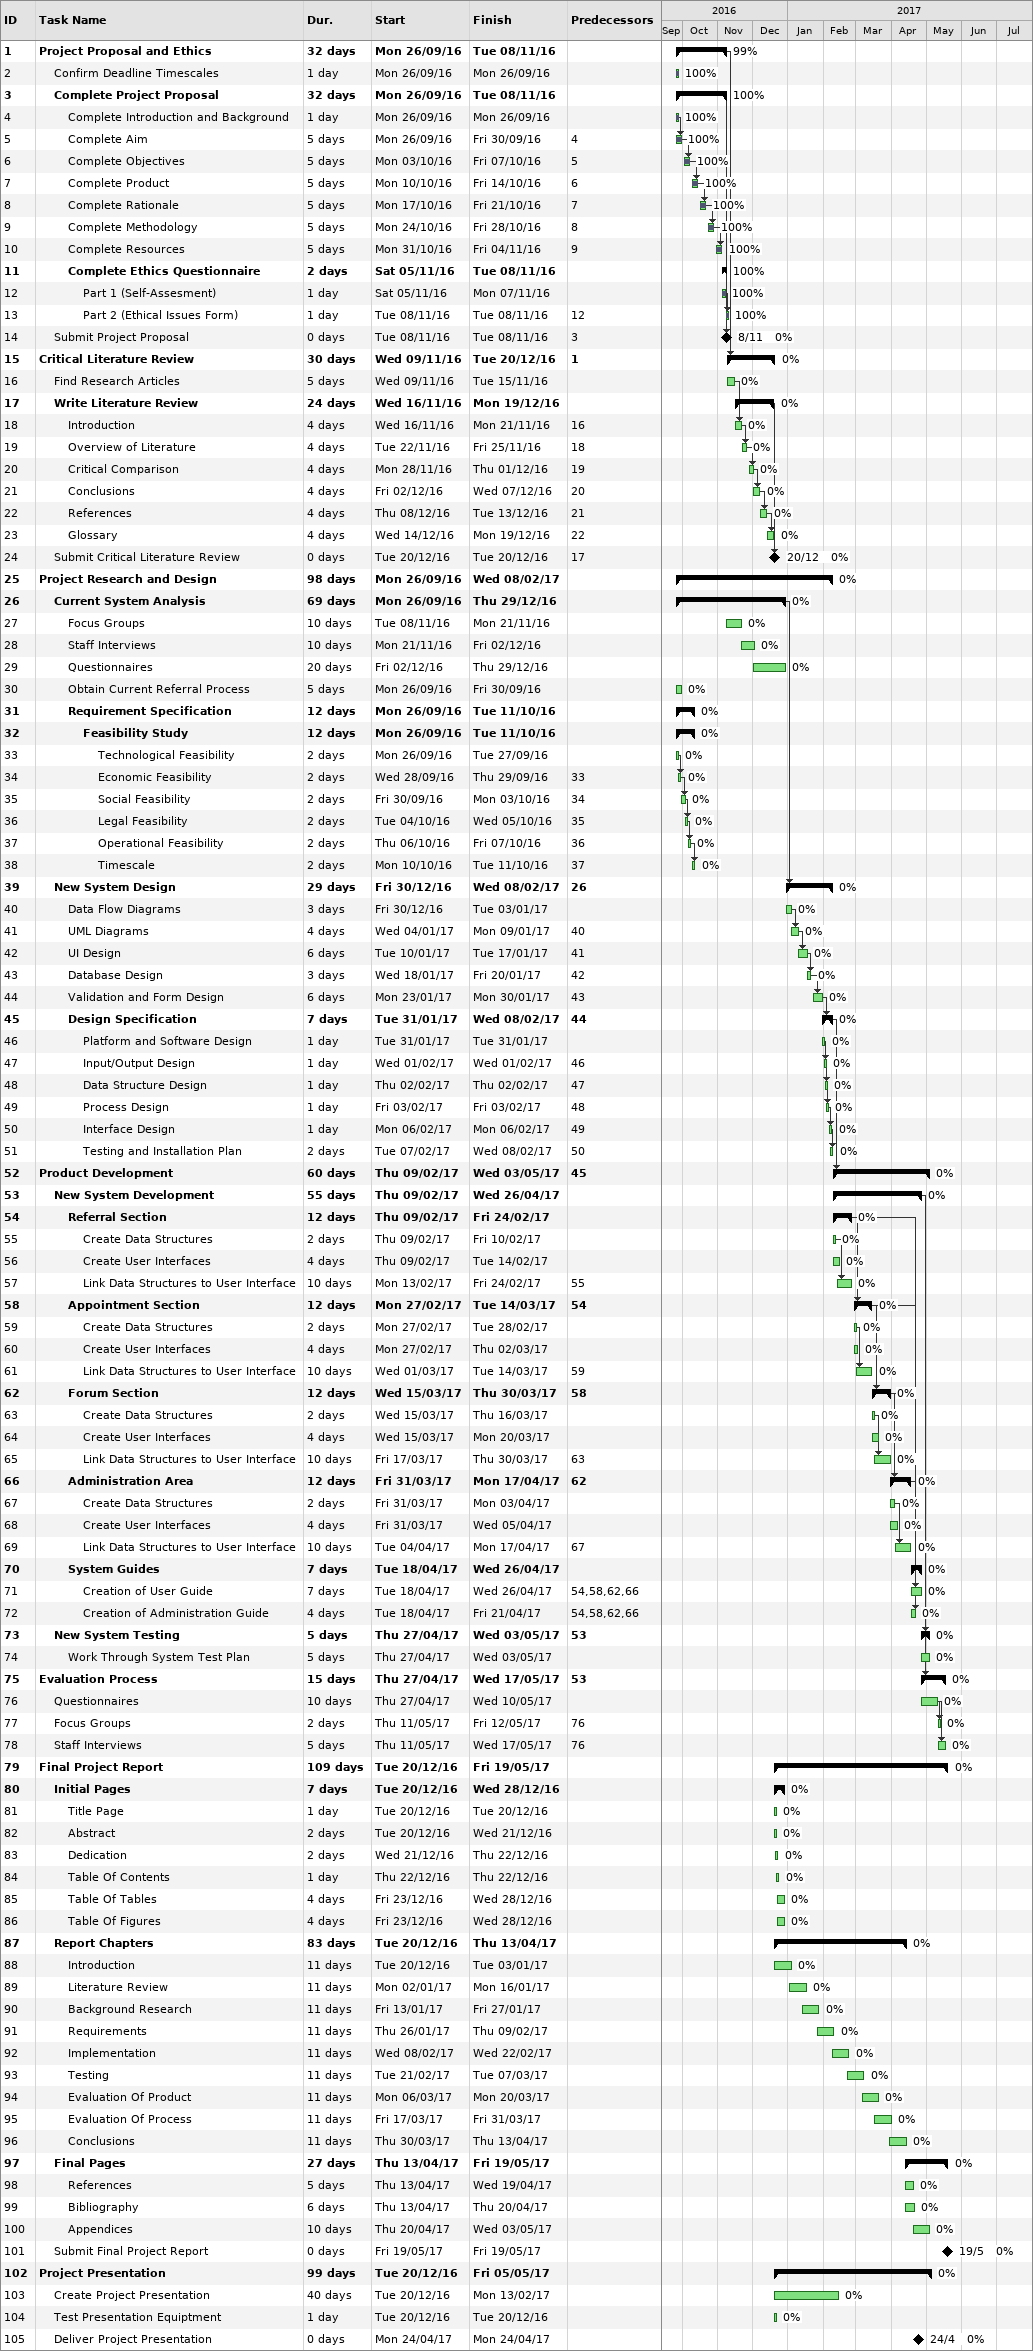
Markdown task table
| ID | Level | Task | Duration | Start | Finish | Predecessors | % complete |
|---|---|---|---|---|---|---|---|
| 1 | 1 | **Project Proposal and Ethics** | 32d | 2016-09-26 | 2016-11-08 |  | 99 |
| 2 | 2 | Confirm Deadline Timescales | 1d | 2016-09-26 | 2016-09-26 |  | 100 |
| 3 | 2 | **Complete Project Proposal** | 32d | 2016-09-26 | 2016-11-08 |  | 100 |
| 4 | 3 | Complete Introduction and Background | 1d | 2016-09-26 | 2016-09-26 |  | 100 |
| 5 | 3 | Complete Aim | 5d | 2016-09-26 | 2016-09-30 | 4 | 100 |
| 6 | 3 | Complete Objectives | 5d | 2016-10-03 | 2016-10-07 | 5 | 100 |
| 7 | 3 | Complete Product | 5d | 2016-10-10 | 2016-10-14 | 6 | 100 |
| 8 | 3 | Complete Rationale | 5d | 2016-10-17 | 2016-10-21 | 7 | 100 |
| 9 | 3 | Complete Methodology | 5d | 2016-10-24 | 2016-10-28 | 8 | 100 |
| 10 | 3 | Complete Resources | 5d | 2016-10-31 | 2016-11-04 | 9 | 100 |
| 11 | 3 | **Complete Ethics Questionnaire** | 2d | 2016-11-05 | 2016-11-08 |  | 100 |
| 12 | 4 | Part 1 (Self-Assesment) | 1d | 2016-11-05 | 2016-11-07 |  | 100 |
| 13 | 4 | Part 2 (Ethical Issues Form) | 1d | 2016-11-08 | 2016-11-08 | 12 | 100 |
| 14 | 2 | Submit Project Proposal | 0d | 2016-11-08 | 2016-11-08 | 3 | 0 |
| 15 | 1 | **Critical Literature Review** | 30d | 2016-11-09 | 2016-12-20 | 1 | 0 |
| 16 | 2 | Find Research Articles | 5d | 2016-11-09 | 2016-11-15 |  | 0 |
| 17 | 2 | **Write Literature Review** | 24d | 2016-11-16 | 2016-12-19 |  | 0 |
| 18 | 3 | Introduction | 4d | 2016-11-16 | 2016-11-21 | 16 | 0 |
| 19 | 3 | Overview of Literature | 4d | 2016-11-22 | 2016-11-25 | 18 | 0 |
| 20 | 3 | Critical Comparison | 4d | 2016-11-28 | 2016-12-01 | 19 | 0 |
| 21 | 3 | Conclusions | 4d | 2016-12-02 | 2016-12-07 | 20 | 0 |
| 22 | 3 | References | 4d | 2016-12-08 | 2016-12-13 | 21 | 0 |
| 23 | 3 | Glossary | 4d | 2016-12-14 | 2016-12-19 | 22 | 0 |
| 24 | 2 | Submit Critical Literature Review | 0d | 2016-12-20 | 2016-12-20 | 17 | 0 |
| 25 | 1 | **Project Research and Design** | 98d | 2016-09-26 | 2017-02-08 |  | 0 |
| 26 | 2 | **Current System Analysis** | 69d | 2016-09-26 | 2016-12-29 |  | 0 |
| 27 | 3 | Focus Groups | 10d | 2016-11-08 | 2016-11-21 |  | 0 |
| 28 | 3 | Staff Interviews | 10d | 2016-11-21 | 2016-12-02 |  | 0 |
| 29 | 3 | Questionnaires | 20d | 2016-12-02 | 2016-12-29 |  | 0 |
| 30 | 3 | Obtain Current Referral Process | 5d | 2016-09-26 | 2016-09-30 |  | 0 |
| 31 | 3 | **Requirement Specification** | 12d | 2016-09-26 | 2016-10-11 |  | 0 |
| 32 | 4 | **Feasibility Study** | 12d | 2016-09-26 | 2016-10-11 |  | 0 |
| 33 | 5 | Technological Feasibility | 2d | 2016-09-26 | 2016-09-27 |  | 0 |
| 34 | 5 | Economic Feasibility | 2d | 2016-09-28 | 2016-09-29 | 33 | 0 |
| 35 | 5 | Social Feasibility | 2d | 2016-09-30 | 2016-10-03 | 34 | 0 |
| 36 | 5 | Legal Feasibility | 2d | 2016-10-04 | 2016-10-05 | 35 | 0 |
| 37 | 5 | Operational Feasibility | 2d | 2016-10-06 | 2016-10-07 | 36 | 0 |
| 38 | 5 | Timescale | 2d | 2016-10-10 | 2016-10-11 | 37 | 0 |
| 39 | 2 | **New System Design** | 29d | 2016-12-30 | 2017-02-08 | 26 | 0 |
| 40 | 3 | Data Flow Diagrams | 3d | 2016-12-30 | 2017-01-03 |  | 0 |
| 41 | 3 | UML Diagrams | 4d | 2017-01-04 | 2017-01-09 | 40 | 0 |
| 42 | 3 | UI Design | 6d | 2017-01-10 | 2017-01-17 | 41 | 0 |
| 43 | 3 | Database Design | 3d | 2017-01-18 | 2017-01-20 | 42 | 0 |
| 44 | 3 | Validation and Form Design | 6d | 2017-01-23 | 2017-01-30 | 43 | 0 |
| 45 | 3 | **Design Specification** | 7d | 2017-01-31 | 2017-02-08 | 44 | 0 |
| 46 | 4 | Platform and Software Design | 1d | 2017-01-31 | 2017-01-31 |  | 0 |
| 47 | 4 | Input/Output Design | 1d | 2017-02-01 | 2017-02-01 | 46 | 0 |
| 48 | 4 | Data Structure Design | 1d | 2017-02-02 | 2017-02-02 | 47 | 0 |
| 49 | 4 | Process Design | 1d | 2017-02-03 | 2017-02-03 | 48 | 0 |
| 50 | 4 | Interface Design | 1d | 2017-02-06 | 2017-02-06 | 49 | 0 |
| 51 | 4 | Testing and Installation Plan | 2d | 2017-02-07 | 2017-02-08 | 50 | 0 |
| 52 | 1 | **Product Development** | 60d | 2017-02-09 | 2017-05-03 | 45 | 0 |
| 53 | 2 | **New System Development** | 55d | 2017-02-09 | 2017-04-26 |  | 0 |
| 54 | 3 | **Referral Section** | 12d | 2017-02-09 | 2017-02-24 |  | 0 |
| 55 | 4 | Create Data Structures | 2d | 2017-02-09 | 2017-02-10 |  | 0 |
| 56 | 4 | Create User Interfaces | 4d | 2017-02-09 | 2017-02-14 |  | 0 |
| 57 | 4 | Link Data Structures to User Interface | 10d | 2017-02-13 | 2017-02-24 | 55 | 0 |
| 58 | 3 | **Appointment Section** | 12d | 2017-02-27 | 2017-03-14 | 54 | 0 |
| 59 | 4 | Create Data Structures | 2d | 2017-02-27 | 2017-02-28 |  | 0 |
| 60 | 4 | Create User Interfaces | 4d | 2017-02-27 | 2017-03-02 |  | 0 |
| 61 | 4 | Link Data Structures to User Interface | 10d | 2017-03-01 | 2017-03-14 | 59 | 0 |
| 62 | 3 | **Forum Section** | 12d | 2017-03-15 | 2017-03-30 | 58 | 0 |
| 63 | 4 | Create Data Structures | 2d | 2017-03-15 | 2017-03-16 |  | 0 |
| 64 | 4 | Create User Interfaces | 4d | 2017-03-15 | 2017-03-20 |  | 0 |
| 65 | 4 | Link Data Structures to User Interface | 10d | 2017-03-17 | 2017-03-30 | 63 | 0 |
| 66 | 3 | **Administration Area** | 12d | 2017-03-31 | 2017-04-17 | 62 | 0 |
| 67 | 4 | Create Data Structures | 2d | 2017-03-31 | 2017-04-03 |  | 0 |
| 68 | 4 | Create User Interfaces | 4d | 2017-03-31 | 2017-04-05 |  | 0 |
| 69 | 4 | Link Data Structures to User Interface | 10d | 2017-04-04 | 2017-04-17 | 67 | 0 |
| 70 | 3 | **System Guides** | 7d | 2017-04-18 | 2017-04-26 |  | 0 |
| 71 | 4 | Creation of User Guide | 7d | 2017-04-18 | 2017-04-26 | 54, 58, 62, 66 | 0 |
| 72 | 4 | Creation of Administration Guide | 4d | 2017-04-18 | 2017-04-21 | 54, 58, 62, 66 | 0 |
| 73 | 2 | **New System Testing** | 5d | 2017-04-27 | 2017-05-03 | 53 | 0 |
| 74 | 3 | Work Through System Test Plan | 5d | 2017-04-27 | 2017-05-03 |  | 0 |
| 75 | 1 | **Evaluation Process** | 15d | 2017-04-27 | 2017-05-17 | 53 | 0 |
| 76 | 2 | Questionnaires | 10d | 2017-04-27 | 2017-05-10 |  | 0 |
| 77 | 2 | Focus Groups | 2d | 2017-05-11 | 2017-05-12 | 76 | 0 |
| 78 | 2 | Staff Interviews | 5d | 2017-05-11 | 2017-05-17 | 76 | 0 |
| 79 | 1 | **Final Project Report** | 109d | 2016-12-20 | 2017-05-19 |  | 0 |
| 80 | 2 | **Initial Pages** | 7d | 2016-12-20 | 2016-12-28 |  | 0 |
| 81 | 3 | Title Page | 1d | 2016-12-20 | 2016-12-20 |  | 0 |
| 82 | 3 | Abstract | 2d | 2016-12-20 | 2016-12-21 |  | 0 |
| 83 | 3 | Dedication | 2d | 2016-12-21 | 2016-12-22 |  | 0 |
| 84 | 3 | Table Of Contents | 1d | 2016-12-22 | 2016-12-22 |  | 0 |
| 85 | 3 | Table Of Tables | 4d | 2016-12-23 | 2016-12-28 |  | 0 |
| 86 | 3 | Table Of Figures | 4d | 2016-12-23 | 2016-12-28 |  | 0 |
| 87 | 2 | **Report Chapters** | 83d | 2016-12-20 | 2017-04-13 |  | 0 |
| 88 | 3 | Introduction | 11d | 2016-12-20 | 2017-01-03 |  | 0 |
| 89 | 3 | Literature Review | 11d | 2017-01-02 | 2017-01-16 |  | 0 |
| 90 | 3 | Background Research | 11d | 2017-01-13 | 2017-01-27 |  | 0 |
| 91 | 3 | Requirements | 11d | 2017-01-26 | 2017-02-09 |  | 0 |
| 92 | 3 | Implementation | 11d | 2017-02-08 | 2017-02-22 |  | 0 |
| 93 | 3 | Testing | 11d | 2017-02-21 | 2017-03-07 |  | 0 |
| 94 | 3 | Evaluation Of Product | 11d | 2017-03-06 | 2017-03-20 |  | 0 |
| 95 | 3 | Evaluation Of Process | 11d | 2017-03-17 | 2017-03-31 |  | 0 |
| 96 | 3 | Conclusions | 11d | 2017-03-30 | 2017-04-13 |  | 0 |
| 97 | 2 | **Final Pages** | 27d | 2017-04-13 | 2017-05-19 |  | 0 |
| 98 | 3 | References | 5d | 2017-04-13 | 2017-04-19 |  | 0 |
| 99 | 3 | Bibliography | 6d | 2017-04-13 | 2017-04-20 |  | 0 |
| 100 | 3 | Appendices | 10d | 2017-04-20 | 2017-05-03 |  | 0 |
| 101 | 2 | Submit Final Project Report | 0d | 2017-05-19 | 2017-05-19 |  | 0 |
| 102 | 1 | **Project Presentation** | 99d | 2016-12-20 | 2017-05-05 |  | 0 |
| 103 | 2 | Create Project Presentation | 40d | 2016-12-20 | 2017-02-13 |  | 0 |
| 104 | 2 | Test Presentation Equiptment | 1d | 2016-12-20 | 2016-12-20 |  | 0 |
| 105 | 2 | Deliver Project Presentation | 0d | 2017-04-24 | 2017-04-24 |  | 0 |
